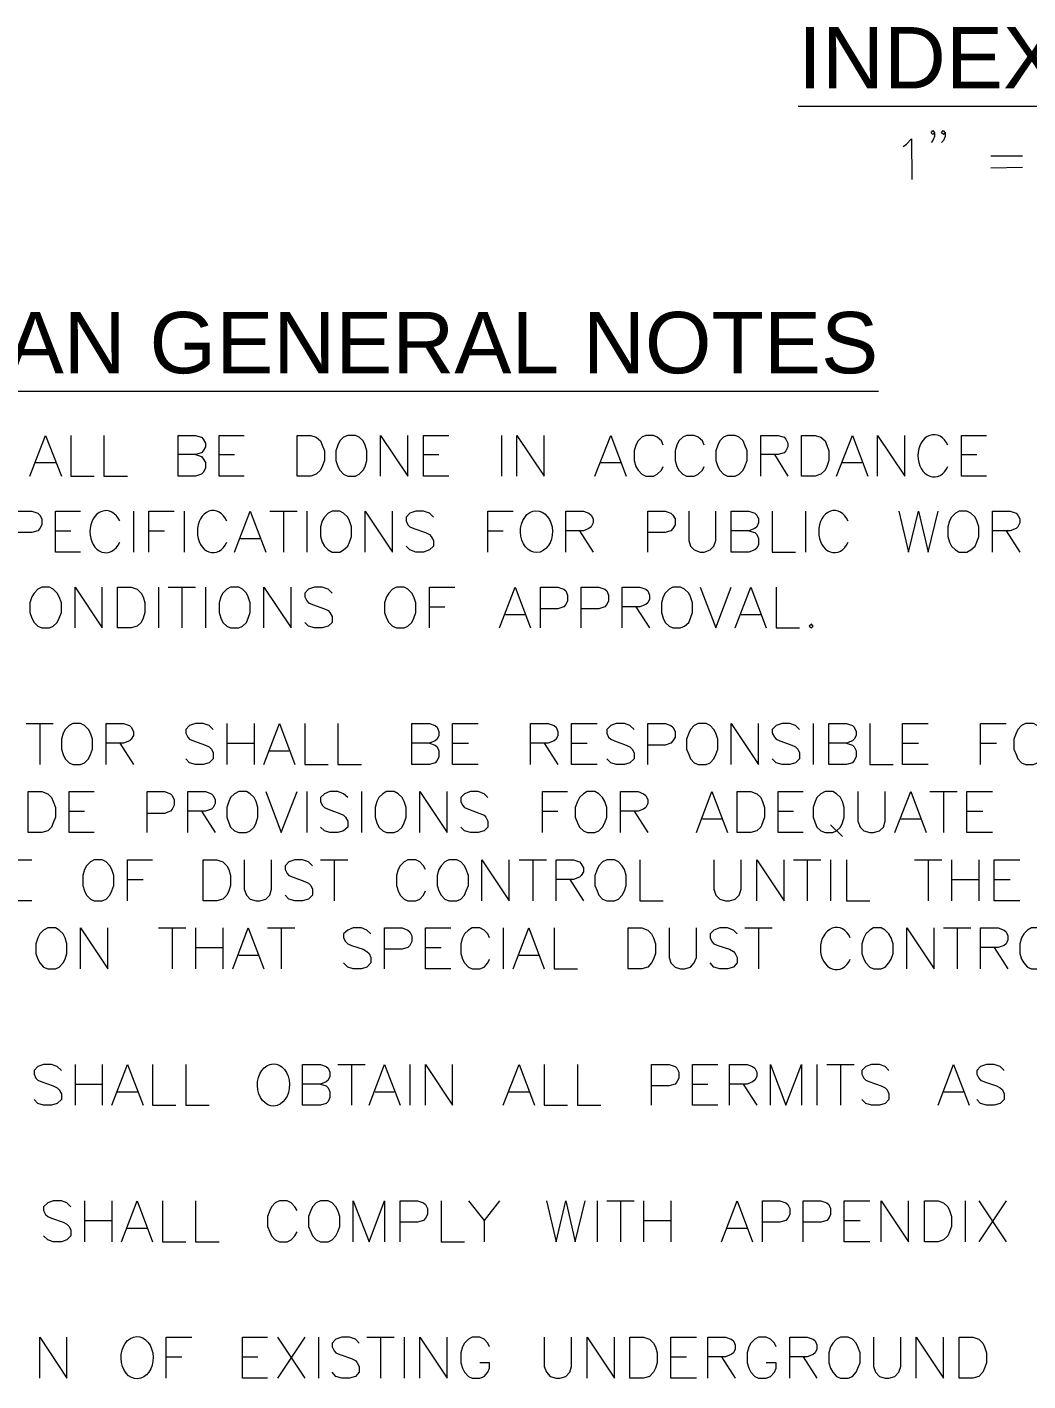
# Model space of a CAD drawing. Header units: millimetres. Extents: x -419 to 20046, y -14642 to 2638.
# Drawn here: x 29.021 to 30.978, y 13.563 to 16.21 of the extents above; entities that cross this region are included whole.
import ezdxf

# ---------------------------------------------------------------- set-up
doc = ezdxf.new("R2010")
doc.units = ezdxf.units.MM
for name, color, linetype in [('PDF11_---- NOTES', 7, 'Continuous'), ('PDF11_----TX03', 7, 'Continuous'), ('PDF11_TEXT', 7, 'Continuous'), ('PDF11_VICINITY MAP', 7, 'Continuous')]:
    doc.layers.add(name, color=color, linetype=linetype)
doc.styles.add('PDF Arial', font='arial.ttf')

msp = doc.modelspace()

# ---------------------------------------------------------------- linework, layer by layer
at = {"layer": 'PDF11_---- NOTES', "lineweight": 20}
for points in [[(30.5291, 16.0555), (31.4508, 16.0555)], [(27.9472, 15.4987), (30.6858, 15.4987)]]:
    msp.add_lwpolyline(points, dxfattribs=at)
at = {"layer": 'PDF11_----TX03', "lineweight": 20}
for points in [[(29.0265, 15.3321), (29.0573, 15.4121), (29.0882, 15.3321)], [(29.1065, 15.4121), (29.1065, 15.3321), (29.1523, 15.3321)], [(29.1715, 15.4121), (29.1715, 15.3321), (29.2173, 15.3321)], [(29.3507, 15.3746), (29.3623, 15.3704), (29.3657, 15.3662), (29.3698, 15.3587), (29.3698, 15.3479), (29.3657, 15.3396), (29.3623, 15.3362), (29.3507, 15.3321), (29.3165, 15.3321), (29.3165, 15.4121), (29.3507, 15.4121), (29.3623, 15.4087), (29.3657, 15.4046), (29.3698, 15.3971), (29.3698, 15.3896), (29.3657, 15.3821), (29.3623, 15.3779), (29.3507, 15.3746), (29.3165, 15.3746)], [(29.4457, 15.3321), (29.3965, 15.3321), (29.3965, 15.4121), (29.4457, 15.4121)], [(29.7124, 15.3321), (29.7124, 15.4121), (29.7657, 15.3321), (29.7657, 15.4121)], [(29.8457, 15.3321), (29.7966, 15.3321), (29.7966, 15.4121), (29.8457, 15.4121)], [(29.9491, 15.4121), (29.9491, 15.3321)], [(29.9791, 15.3321), (29.9791, 15.4121), (30.0324, 15.3321), (30.0324, 15.4121)], [(30.1316, 15.3321), (30.1624, 15.4121), (30.1924, 15.3321)], [(30.2649, 15.3929), (30.2616, 15.4012), (30.2533, 15.4087), (30.2458, 15.4121), (30.2308, 15.4121), (30.2233, 15.4087), (30.2158, 15.4012), (30.2116, 15.3929), (30.2082, 15.3821), (30.2082, 15.3629), (30.2116, 15.3512), (30.2158, 15.3437), (30.2233, 15.3362), (30.2308, 15.3321), (30.2458, 15.3321), (30.2533, 15.3362), (30.2616, 15.3437), (30.2649, 15.3512)], [(30.3449, 15.3929), (30.3416, 15.4012), (30.3333, 15.4087), (30.3258, 15.4121), (30.3108, 15.4121), (30.3033, 15.4087), (30.2958, 15.4012), (30.2916, 15.3929), (30.2883, 15.3821), (30.2883, 15.3629), (30.2916, 15.3512), (30.2958, 15.3437), (30.3033, 15.3362), (30.3108, 15.3321), (30.3258, 15.3321), (30.3333, 15.3362), (30.3416, 15.3437), (30.3449, 15.3512)], [(30.4558, 15.3321), (30.4558, 15.4121), (30.4899, 15.4121), (30.5016, 15.4087), (30.5049, 15.4046), (30.5091, 15.3971), (30.5091, 15.3896), (30.5049, 15.3821), (30.5016, 15.3779), (30.4899, 15.3746), (30.4558, 15.3746)], [(30.6041, 15.3321), (30.635, 15.4121), (30.665, 15.3321)], [(30.6841, 15.3321), (30.6841, 15.4121), (30.7375, 15.3321), (30.7375, 15.4121)], [(30.8975, 15.3321), (30.8483, 15.3321), (30.8483, 15.4121), (30.8975, 15.4121)], [(29.0382, 15.3587), (29.0765, 15.3587)], [(29.3965, 15.3746), (29.4265, 15.3746)], [(29.7966, 15.3746), (29.8266, 15.3746)], [(30.1432, 15.3587), (30.1816, 15.3587)], [(30.4824, 15.3746), (30.5091, 15.3321)], [(30.6158, 15.3587), (30.6533, 15.3587)], [(30.8483, 15.3746), (30.8783, 15.3746)], [(28.9965, 15.1837), (28.9965, 15.2637), (29.0307, 15.2637), (29.0423, 15.2596), (29.0457, 15.2562), (29.0498, 15.2487), (29.0498, 15.2371), (29.0457, 15.2296), (29.0423, 15.2254), (29.0307, 15.2221), (28.9965, 15.2221)], [(29.1257, 15.1837), (29.0765, 15.1837), (29.0765, 15.2637), (29.1257, 15.2637)], [(29.229, 15.2637), (29.229, 15.1837)], [(29.259, 15.1837), (29.259, 15.2637), (29.309, 15.2637)], [(29.3282, 15.2637), (29.3282, 15.1837)], [(29.4265, 15.1837), (29.4574, 15.2637), (29.4882, 15.1837)], [(29.4957, 15.2637), (29.549, 15.2637)], [(29.5224, 15.2637), (29.5224, 15.1837)], [(29.5682, 15.2637), (29.5682, 15.1837)], [(29.6824, 15.1837), (29.6824, 15.2637), (29.7357, 15.1837), (29.7357, 15.2637)], [(29.8157, 15.2521), (29.8082, 15.2596), (29.7966, 15.2637), (29.7815, 15.2637), (29.7699, 15.2596), (29.7624, 15.2521), (29.7624, 15.2446), (29.7657, 15.2371), (29.7699, 15.2329), (29.7774, 15.2296), (29.7999, 15.2221), (29.8082, 15.2179), (29.8116, 15.2146), (29.8157, 15.2062), (29.8157, 15.1954), (29.8082, 15.1879), (29.7966, 15.1837), (29.7815, 15.1837), (29.7699, 15.1879), (29.7624, 15.1954)], [(29.9224, 15.1837), (29.9224, 15.2637), (29.9716, 15.2637)], [(30.0749, 15.1837), (30.0749, 15.2637), (30.1091, 15.2637), (30.1199, 15.2596), (30.1241, 15.2562), (30.1282, 15.2487), (30.1282, 15.2412), (30.1241, 15.2329), (30.1199, 15.2296), (30.1091, 15.2254), (30.0749, 15.2254)], [(30.2349, 15.1837), (30.2349, 15.2637), (30.2691, 15.2637), (30.2799, 15.2596), (30.2841, 15.2562), (30.2883, 15.2487), (30.2883, 15.2371), (30.2841, 15.2296), (30.2799, 15.2254), (30.2691, 15.2221), (30.2349, 15.2221)], [(30.3149, 15.2637), (30.3149, 15.2062), (30.3183, 15.1954), (30.3258, 15.1879), (30.3374, 15.1837), (30.3449, 15.1837), (30.3566, 15.1879), (30.3641, 15.1954), (30.3683, 15.2062), (30.3683, 15.2637)], [(30.4324, 15.2254), (30.4441, 15.2221), (30.4483, 15.2179), (30.4516, 15.2104), (30.4516, 15.1987), (30.4483, 15.1912), (30.4441, 15.1879), (30.4324, 15.1837), (30.3983, 15.1837), (30.3983, 15.2637), (30.4324, 15.2637), (30.4441, 15.2596), (30.4483, 15.2562), (30.4516, 15.2487), (30.4516, 15.2412), (30.4483, 15.2329), (30.4441, 15.2296), (30.4324, 15.2254), (30.3983, 15.2254)], [(30.4783, 15.2637), (30.4783, 15.1837), (30.5241, 15.1837)], [(30.5433, 15.2637), (30.5433, 15.1837)], [(30.7258, 15.2637), (30.745, 15.1837), (30.7641, 15.2637), (30.7833, 15.1837), (30.8025, 15.2637)], [(30.9091, 15.1837), (30.9091, 15.2637), (30.9433, 15.2637), (30.955, 15.2596), (30.9583, 15.2562), (30.9625, 15.2487), (30.9625, 15.2412), (30.9583, 15.2329), (30.955, 15.2296), (30.9433, 15.2254), (30.9091, 15.2254)], [(29.0765, 15.2254), (29.1065, 15.2254)], [(29.259, 15.2254), (29.2898, 15.2254)], [(29.9224, 15.2254), (29.9524, 15.2254)], [(30.1016, 15.2254), (30.1282, 15.1837)], [(30.9358, 15.2254), (30.9625, 15.1837)], [(29.4382, 15.2104), (29.4765, 15.2104)], [(29.1148, 15.0354), (29.1148, 15.1154), (29.1682, 15.0354), (29.1682, 15.1154)], [(29.2782, 15.1154), (29.2782, 15.0354)], [(29.2973, 15.1154), (29.3507, 15.1154)], [(29.324, 15.1154), (29.324, 15.0354)], [(29.3698, 15.1154), (29.3698, 15.0354)], [(29.484, 15.0354), (29.484, 15.1154), (29.5374, 15.0354), (29.5374, 15.1154)], [(29.6174, 15.1037), (29.6099, 15.1112), (29.5982, 15.1154), (29.5832, 15.1154), (29.5715, 15.1112), (29.564, 15.1037), (29.564, 15.0962), (29.5682, 15.0887), (29.5715, 15.0845), (29.579, 15.0812), (29.6024, 15.0729), (29.6099, 15.0695), (29.6132, 15.0654), (29.6174, 15.0579), (29.6174, 15.0462), (29.6099, 15.0387), (29.5982, 15.0354), (29.5832, 15.0354), (29.5715, 15.0387), (29.564, 15.0462)], [(29.8082, 15.0354), (29.8082, 15.1154), (29.8574, 15.1154)], [(29.9449, 15.0354), (29.9757, 15.1154), (30.0057, 15.0354)], [(30.0249, 15.0354), (30.0249, 15.1154), (30.0591, 15.1154), (30.0707, 15.1112), (30.0749, 15.1079), (30.0782, 15.0995), (30.0782, 15.0887), (30.0749, 15.0812), (30.0707, 15.077), (30.0591, 15.0729), (30.0249, 15.0729)], [(30.1049, 15.0354), (30.1049, 15.1154), (30.1391, 15.1154), (30.1507, 15.1112), (30.1549, 15.1079), (30.1582, 15.0995), (30.1582, 15.0887), (30.1549, 15.0812), (30.1507, 15.077), (30.1391, 15.0729), (30.1049, 15.0729)], [(30.1849, 15.0354), (30.1849, 15.1154), (30.2191, 15.1154), (30.2308, 15.1112), (30.2349, 15.1079), (30.2383, 15.0995), (30.2383, 15.092), (30.2349, 15.0845), (30.2308, 15.0812), (30.2191, 15.077), (30.1849, 15.077)], [(30.3374, 15.1154), (30.3683, 15.0354), (30.3983, 15.1154)], [(30.4058, 15.0354), (30.4366, 15.1154), (30.4666, 15.0354)], [(30.4858, 15.1154), (30.4858, 15.0354), (30.5316, 15.0354)], [(29.8082, 15.077), (29.8382, 15.077)], [(30.2116, 15.077), (30.2383, 15.0354)], [(29.9566, 15.062), (29.9949, 15.062)], [(30.4174, 15.062), (30.4558, 15.062)], [(29.019, 14.8487), (29.0723, 14.8487)], [(29.0457, 14.8487), (29.0457, 14.7687)], [(29.1757, 14.7687), (29.1757, 14.8487), (29.2098, 14.8487), (29.2215, 14.8445), (29.2248, 14.8412), (29.229, 14.8329), (29.229, 14.8254), (29.2248, 14.8179), (29.2215, 14.8145), (29.2098, 14.8104), (29.1757, 14.8104)], [(29.3849, 14.837), (29.3774, 14.8445), (29.3657, 14.8487), (29.3507, 14.8487), (29.339, 14.8445), (29.3315, 14.837), (29.3315, 14.8295), (29.3357, 14.822), (29.339, 14.8179), (29.3465, 14.8145), (29.3698, 14.8062), (29.3774, 14.8029), (29.3815, 14.7987), (29.3849, 14.7912), (29.3849, 14.7795), (29.3774, 14.772), (29.3657, 14.7687), (29.3507, 14.7687), (29.339, 14.772), (29.3315, 14.7795)], [(29.4115, 14.8487), (29.4115, 14.7687)], [(29.4649, 14.8487), (29.4649, 14.7687)], [(29.484, 14.7687), (29.5149, 14.8487), (29.5449, 14.7687)], [(29.564, 14.8487), (29.564, 14.7687), (29.6099, 14.7687)], [(29.629, 14.8487), (29.629, 14.7687), (29.6749, 14.7687)], [(29.8082, 14.8104), (29.8191, 14.8062), (29.8232, 14.8029), (29.8266, 14.7954), (29.8266, 14.7837), (29.8232, 14.7762), (29.8191, 14.772), (29.8082, 14.7687), (29.7732, 14.7687), (29.7732, 14.8487), (29.8082, 14.8487), (29.8191, 14.8445), (29.8232, 14.8412), (29.8266, 14.8329), (29.8266, 14.8254), (29.8232, 14.8179), (29.8191, 14.8145), (29.8082, 14.8104), (29.7732, 14.8104)], [(29.9032, 14.7687), (29.8532, 14.7687), (29.8532, 14.8487), (29.9032, 14.8487)], [(30.0057, 14.7687), (30.0057, 14.8487), (30.0399, 14.8487), (30.0516, 14.8445), (30.0557, 14.8412), (30.0591, 14.8329), (30.0591, 14.8254), (30.0557, 14.8179), (30.0516, 14.8145), (30.0399, 14.8104), (30.0057, 14.8104)], [(30.1357, 14.7687), (30.0857, 14.7687), (30.0857, 14.8487), (30.1357, 14.8487)], [(30.2082, 14.837), (30.1999, 14.8445), (30.1891, 14.8487), (30.1732, 14.8487), (30.1624, 14.8445), (30.1549, 14.837), (30.1549, 14.8295), (30.1582, 14.822), (30.1624, 14.8179), (30.1699, 14.8145), (30.1924, 14.8062), (30.1999, 14.8029), (30.2041, 14.7987), (30.2082, 14.7912), (30.2082, 14.7795), (30.1999, 14.772), (30.1891, 14.7687), (30.1732, 14.7687), (30.1624, 14.772), (30.1549, 14.7795)], [(30.2349, 14.7687), (30.2349, 14.8487), (30.2691, 14.8487), (30.2799, 14.8445), (30.2841, 14.8412), (30.2883, 14.8329), (30.2883, 14.822), (30.2841, 14.8145), (30.2799, 14.8104), (30.2691, 14.8062), (30.2349, 14.8062)], [(30.3983, 14.7687), (30.3983, 14.8487), (30.4516, 14.7687), (30.4516, 14.8487)], [(30.5316, 14.837), (30.5241, 14.8445), (30.5124, 14.8487), (30.4974, 14.8487), (30.4858, 14.8445), (30.4783, 14.837), (30.4783, 14.8295), (30.4824, 14.822), (30.4858, 14.8179), (30.4933, 14.8145), (30.5166, 14.8062), (30.5241, 14.8029), (30.5283, 14.7987), (30.5316, 14.7912), (30.5316, 14.7795), (30.5241, 14.772), (30.5124, 14.7687), (30.4974, 14.7687), (30.4858, 14.772), (30.4783, 14.7795)], [(30.5583, 14.8487), (30.5583, 14.7687)], [(30.6233, 14.8104), (30.635, 14.8062), (30.6383, 14.8029), (30.6425, 14.7954), (30.6425, 14.7837), (30.6383, 14.7762), (30.635, 14.772), (30.6233, 14.7687), (30.5891, 14.7687), (30.5891, 14.8487), (30.6233, 14.8487), (30.635, 14.8445), (30.6383, 14.8412), (30.6425, 14.8329), (30.6425, 14.8254), (30.6383, 14.8179), (30.635, 14.8145), (30.6233, 14.8104), (30.5891, 14.8104)], [(30.6691, 14.8487), (30.6691, 14.7687), (30.715, 14.7687)], [(30.7833, 14.7687), (30.7333, 14.7687), (30.7333, 14.8487), (30.7833, 14.8487)], [(30.8858, 14.7687), (30.8858, 14.8487), (30.9358, 14.8487)], [(29.2023, 14.8104), (29.229, 14.7687)], [(29.4115, 14.8104), (29.4649, 14.8104)], [(29.8532, 14.8104), (29.8841, 14.8104)], [(30.0324, 14.8104), (30.0591, 14.7687)], [(30.0857, 14.8104), (30.1166, 14.8104)], [(30.7333, 14.8104), (30.7641, 14.8104)], [(30.8858, 14.8104), (30.9166, 14.8104)], [(29.4957, 14.7954), (29.5332, 14.7954)], [(29.1523, 14.6353), (29.1032, 14.6353), (29.1032, 14.7153), (29.1523, 14.7153)], [(29.2557, 14.6353), (29.2557, 14.7153), (29.2898, 14.7153), (29.3015, 14.7112), (29.3048, 14.7078), (29.309, 14.6995), (29.309, 14.6887), (29.3048, 14.6812), (29.3015, 14.677), (29.2898, 14.6728), (29.2557, 14.6728)], [(29.3357, 14.6353), (29.3357, 14.7153), (29.3698, 14.7153), (29.3815, 14.7112), (29.3849, 14.7078), (29.389, 14.6995), (29.389, 14.692), (29.3849, 14.6845), (29.3815, 14.6812), (29.3698, 14.677), (29.3357, 14.677)], [(29.4882, 14.7153), (29.5182, 14.6353), (29.549, 14.7153)], [(29.5682, 14.7153), (29.5682, 14.6353)], [(29.6482, 14.7037), (29.6399, 14.7112), (29.629, 14.7153), (29.6132, 14.7153), (29.6024, 14.7112), (29.5949, 14.7037), (29.5949, 14.6962), (29.5982, 14.6887), (29.6024, 14.6845), (29.6099, 14.6812), (29.6324, 14.6728), (29.6399, 14.6695), (29.644, 14.6653), (29.6482, 14.6578), (29.6482, 14.6462), (29.6399, 14.6387), (29.629, 14.6353), (29.6132, 14.6353), (29.6024, 14.6387), (29.5949, 14.6462)], [(29.6749, 14.7153), (29.6749, 14.6353)], [(29.789, 14.6353), (29.789, 14.7153), (29.8424, 14.6353), (29.8424, 14.7153)], [(29.9224, 14.7037), (29.9149, 14.7112), (29.9032, 14.7153), (29.8882, 14.7153), (29.8766, 14.7112), (29.8691, 14.7037), (29.8691, 14.6962), (29.8724, 14.6887), (29.8766, 14.6845), (29.8841, 14.6812), (29.9066, 14.6728), (29.9149, 14.6695), (29.9182, 14.6653), (29.9224, 14.6578), (29.9224, 14.6462), (29.9149, 14.6387), (29.9032, 14.6353), (29.8882, 14.6353), (29.8766, 14.6387), (29.8691, 14.6462)], [(30.0291, 14.6353), (30.0291, 14.7153), (30.0782, 14.7153)], [(30.1816, 14.6353), (30.1816, 14.7153), (30.2158, 14.7153), (30.2266, 14.7112), (30.2308, 14.7078), (30.2349, 14.6995), (30.2349, 14.692), (30.2308, 14.6845), (30.2266, 14.6812), (30.2158, 14.677), (30.1816, 14.677)], [(30.3299, 14.6353), (30.3599, 14.7153), (30.3908, 14.6353)], [(30.5391, 14.6353), (30.4899, 14.6353), (30.4899, 14.7153), (30.5391, 14.7153)], [(30.6458, 14.7153), (30.6458, 14.6578), (30.65, 14.6462), (30.6575, 14.6387), (30.6691, 14.6353), (30.6766, 14.6353), (30.6883, 14.6387), (30.6958, 14.6462), (30.6991, 14.6578), (30.6991, 14.7153)], [(30.7183, 14.6353), (30.7491, 14.7153), (30.7791, 14.6353)], [(30.7866, 14.7153), (30.84, 14.7153)], [(30.8133, 14.7153), (30.8133, 14.6353)], [(30.9091, 14.6353), (30.8591, 14.6353), (30.8591, 14.7153), (30.9091, 14.7153)], [(29.1032, 14.677), (29.1332, 14.677)], [(29.3623, 14.677), (29.389, 14.6353)], [(30.0291, 14.677), (30.0591, 14.677)], [(30.2082, 14.677), (30.2349, 14.6353)], [(30.4899, 14.677), (30.5199, 14.677)], [(30.8591, 14.677), (30.89, 14.677)], [(30.3416, 14.662), (30.3791, 14.662)], [(30.5924, 14.6503), (30.6158, 14.6278)], [(30.73, 14.662), (30.7683, 14.662)], [(29.0307, 14.502), (28.9815, 14.502), (28.9815, 14.582), (29.0307, 14.582)], [(29.2173, 14.502), (29.2173, 14.582), (29.2665, 14.582)], [(29.4457, 14.582), (29.4457, 14.5245), (29.4499, 14.5128), (29.4574, 14.5053), (29.469, 14.502), (29.4765, 14.502), (29.4882, 14.5053), (29.4957, 14.5128), (29.499, 14.5245), (29.499, 14.582)], [(29.579, 14.5703), (29.5715, 14.5778), (29.5599, 14.582), (29.5449, 14.582), (29.5332, 14.5778), (29.5257, 14.5703), (29.5257, 14.5628), (29.5299, 14.5553), (29.5332, 14.5512), (29.5415, 14.5478), (29.564, 14.5395), (29.5715, 14.5362), (29.5757, 14.532), (29.579, 14.5245), (29.579, 14.5128), (29.5715, 14.5053), (29.5599, 14.502), (29.5449, 14.502), (29.5332, 14.5053), (29.5257, 14.5128)], [(29.5949, 14.582), (29.6482, 14.582)], [(29.6215, 14.582), (29.6215, 14.502)], [(29.7999, 14.5628), (29.7966, 14.5703), (29.789, 14.5778), (29.7815, 14.582), (29.7657, 14.582), (29.7582, 14.5778), (29.7507, 14.5703), (29.7465, 14.5628), (29.7432, 14.5512), (29.7432, 14.532), (29.7465, 14.5212), (29.7507, 14.5128), (29.7582, 14.5053), (29.7657, 14.502), (29.7815, 14.502), (29.789, 14.5053), (29.7966, 14.5128), (29.7999, 14.5212)], [(29.9107, 14.502), (29.9107, 14.582), (29.9641, 14.502), (29.9641, 14.582)], [(29.9832, 14.582), (30.0366, 14.582)], [(30.0099, 14.582), (30.0099, 14.502)], [(30.0557, 14.502), (30.0557, 14.582), (30.0899, 14.582), (30.1016, 14.5778), (30.1049, 14.5745), (30.1091, 14.5662), (30.1091, 14.5587), (30.1049, 14.5512), (30.1016, 14.5478), (30.0899, 14.5437), (30.0557, 14.5437)], [(30.2191, 14.582), (30.2191, 14.502), (30.2649, 14.502)], [(30.3641, 14.582), (30.3641, 14.5245), (30.3683, 14.5128), (30.3758, 14.5053), (30.3866, 14.502), (30.3949, 14.502), (30.4058, 14.5053), (30.4133, 14.5128), (30.4174, 14.5245), (30.4174, 14.582)], [(30.4483, 14.502), (30.4483, 14.582), (30.5016, 14.502), (30.5016, 14.582)], [(30.5199, 14.582), (30.5733, 14.582)], [(30.5466, 14.582), (30.5466, 14.502)], [(30.5924, 14.582), (30.5924, 14.502)], [(30.6233, 14.582), (30.6233, 14.502), (30.6691, 14.502)], [(30.7566, 14.582), (30.81, 14.582)], [(30.7833, 14.582), (30.7833, 14.502)], [(30.8291, 14.582), (30.8291, 14.502)], [(30.8825, 14.582), (30.8825, 14.502)], [(30.9625, 14.502), (30.9125, 14.502), (30.9125, 14.582), (30.9625, 14.582)], [(29.2173, 14.5437), (29.2482, 14.5437)], [(30.0824, 14.5437), (30.1091, 14.502)], [(30.8291, 14.5437), (30.8825, 14.5437)], [(30.9125, 14.5437), (30.9433, 14.5437)], [(29.1257, 14.3686), (29.1257, 14.4487), (29.179, 14.3686), (29.179, 14.4487)], [(29.2782, 14.4487), (29.3315, 14.4487)], [(29.3048, 14.4487), (29.3048, 14.3686)], [(29.3507, 14.4487), (29.3507, 14.3686)], [(29.404, 14.4487), (29.404, 14.3686)], [(29.4232, 14.3686), (29.4532, 14.4487), (29.484, 14.3686)], [(29.4915, 14.4487), (29.5449, 14.4487)], [(29.5182, 14.4487), (29.5182, 14.3686)], [(29.6932, 14.437), (29.6857, 14.4445), (29.6749, 14.4487), (29.659, 14.4487), (29.6482, 14.4445), (29.6399, 14.437), (29.6399, 14.4295), (29.644, 14.422), (29.6482, 14.4178), (29.6557, 14.4145), (29.6782, 14.407), (29.6857, 14.4028), (29.6899, 14.3987), (29.6932, 14.3912), (29.6932, 14.3803), (29.6857, 14.372), (29.6749, 14.3686), (29.659, 14.3686), (29.6482, 14.372), (29.6399, 14.3803)], [(29.7199, 14.3686), (29.7199, 14.4487), (29.7549, 14.4487), (29.7657, 14.4445), (29.7699, 14.4412), (29.7732, 14.4337), (29.7732, 14.422), (29.7699, 14.4145), (29.7657, 14.4103), (29.7549, 14.407), (29.7199, 14.407)], [(29.8499, 14.3686), (29.7999, 14.3686), (29.7999, 14.4487), (29.8499, 14.4487)], [(29.9257, 14.4295), (29.9224, 14.437), (29.9149, 14.4445), (29.9066, 14.4487), (29.8916, 14.4487), (29.8841, 14.4445), (29.8766, 14.437), (29.8724, 14.4295), (29.8691, 14.4178), (29.8691, 14.3987), (29.8724, 14.3878), (29.8766, 14.3803), (29.8841, 14.372), (29.8916, 14.3686), (29.9066, 14.3686), (29.9149, 14.372), (29.9224, 14.3803), (29.9257, 14.3878)], [(29.9524, 14.4487), (29.9524, 14.3686)], [(29.9716, 14.3686), (30.0024, 14.4487), (30.0324, 14.3686)], [(30.0516, 14.4487), (30.0516, 14.3686), (30.0974, 14.3686)], [(30.2766, 14.4487), (30.2766, 14.3912), (30.2799, 14.3803), (30.2883, 14.372), (30.2991, 14.3686), (30.3066, 14.3686), (30.3183, 14.372), (30.3258, 14.3803), (30.3299, 14.3912), (30.3299, 14.4487)], [(30.4099, 14.437), (30.4024, 14.4445), (30.3908, 14.4487), (30.3758, 14.4487), (30.3641, 14.4445), (30.3566, 14.437), (30.3566, 14.4295), (30.3599, 14.422), (30.3641, 14.4178), (30.3716, 14.4145), (30.3949, 14.407), (30.4024, 14.4028), (30.4058, 14.3987), (30.4099, 14.3912), (30.4099, 14.3803), (30.4024, 14.372), (30.3908, 14.3686), (30.3758, 14.3686), (30.3641, 14.372), (30.3566, 14.3803)], [(30.4249, 14.4487), (30.4783, 14.4487)], [(30.4516, 14.4487), (30.4516, 14.3686)], [(30.7416, 14.3686), (30.7416, 14.4487), (30.795, 14.3686), (30.795, 14.4487)], [(30.8133, 14.4487), (30.8666, 14.4487)], [(30.84, 14.4487), (30.84, 14.3686)], [(30.8858, 14.3686), (30.8858, 14.4487), (30.92, 14.4487), (30.9316, 14.4445), (30.9358, 14.4412), (30.9391, 14.4337), (30.9391, 14.4253), (30.9358, 14.4178), (30.9316, 14.4145), (30.92, 14.4103), (30.8858, 14.4103)], [(29.3507, 14.4103), (29.404, 14.4103)], [(29.7999, 14.4103), (29.8307, 14.4103)], [(30.9125, 14.4103), (30.9391, 14.3686)], [(29.4349, 14.3953), (29.4724, 14.3953)], [(29.9832, 14.3953), (30.0216, 14.3953)], [(29.0882, 14.1703), (29.0798, 14.1778), (29.069, 14.182), (29.0532, 14.182), (29.0423, 14.1778), (29.0348, 14.1703), (29.0348, 14.1628), (29.0382, 14.1553), (29.0423, 14.1511), (29.0498, 14.1478), (29.0723, 14.1403), (29.0798, 14.1361), (29.084, 14.132), (29.0882, 14.1245), (29.0882, 14.1136), (29.0798, 14.1053), (29.069, 14.102), (29.0532, 14.102), (29.0423, 14.1053), (29.0348, 14.1136)], [(29.1148, 14.182), (29.1148, 14.102)], [(29.1682, 14.182), (29.1682, 14.102)], [(29.1865, 14.102), (29.2173, 14.182), (29.2482, 14.102)], [(29.2665, 14.182), (29.2665, 14.102), (29.3123, 14.102)], [(29.3315, 14.182), (29.3315, 14.102), (29.3774, 14.102)], [(29.5949, 14.1436), (29.6057, 14.1403), (29.6099, 14.1361), (29.6132, 14.1286), (29.6132, 14.117), (29.6099, 14.1095), (29.6057, 14.1053), (29.5949, 14.102), (29.5599, 14.102), (29.5599, 14.182), (29.5949, 14.182), (29.6057, 14.1778), (29.6099, 14.1745), (29.6132, 14.167), (29.6132, 14.1586), (29.6099, 14.1511), (29.6057, 14.1478), (29.5949, 14.1436), (29.5599, 14.1436)], [(29.629, 14.182), (29.6824, 14.182)], [(29.6557, 14.182), (29.6557, 14.102)], [(29.6899, 14.102), (29.7199, 14.182), (29.7507, 14.102)], [(29.7699, 14.182), (29.7699, 14.102)], [(29.7999, 14.102), (29.7999, 14.182), (29.8532, 14.102), (29.8532, 14.182)], [(29.9524, 14.102), (29.9832, 14.182), (30.0132, 14.102)], [(30.0324, 14.182), (30.0324, 14.102), (30.0782, 14.102)], [(30.0974, 14.182), (30.0974, 14.102), (30.1432, 14.102)], [(30.2424, 14.102), (30.2424, 14.182), (30.2766, 14.182), (30.2883, 14.1778), (30.2916, 14.1745), (30.2958, 14.167), (30.2958, 14.1553), (30.2916, 14.1478), (30.2883, 14.1436), (30.2766, 14.1403), (30.2424, 14.1403)], [(30.3716, 14.102), (30.3224, 14.102), (30.3224, 14.182), (30.3716, 14.182)], [(30.3949, 14.102), (30.3949, 14.182), (30.4291, 14.182), (30.4399, 14.1778), (30.4441, 14.1745), (30.4483, 14.167), (30.4483, 14.1586), (30.4441, 14.1511), (30.4399, 14.1478), (30.4291, 14.1436), (30.3949, 14.1436)], [(30.4749, 14.102), (30.4749, 14.182), (30.5049, 14.102), (30.5358, 14.182), (30.5358, 14.102)], [(30.5658, 14.182), (30.5658, 14.102)], [(30.5849, 14.182), (30.6383, 14.182)], [(30.6116, 14.182), (30.6116, 14.102)], [(30.7066, 14.1703), (30.6991, 14.1778), (30.6883, 14.182), (30.6725, 14.182), (30.6616, 14.1778), (30.6533, 14.1703), (30.6533, 14.1628), (30.6575, 14.1553), (30.6616, 14.1511), (30.6691, 14.1478), (30.6916, 14.1403), (30.6991, 14.1361), (30.7033, 14.132), (30.7066, 14.1245), (30.7066, 14.1136), (30.6991, 14.1053), (30.6883, 14.102), (30.6725, 14.102), (30.6616, 14.1053), (30.6533, 14.1136)], [(30.8025, 14.102), (30.8325, 14.182), (30.8633, 14.102)], [(30.9316, 14.1703), (30.9241, 14.1778), (30.9125, 14.182), (30.8975, 14.182), (30.8858, 14.1778), (30.8783, 14.1703), (30.8783, 14.1628), (30.8825, 14.1553), (30.8858, 14.1511), (30.8933, 14.1478), (30.9166, 14.1403), (30.9241, 14.1361), (30.9283, 14.132), (30.9316, 14.1245), (30.9316, 14.1136), (30.9241, 14.1053), (30.9125, 14.102), (30.8975, 14.102), (30.8858, 14.1053), (30.8783, 14.1136)], [(29.1148, 14.1436), (29.1682, 14.1436)], [(30.3224, 14.1436), (30.3524, 14.1436)], [(30.4216, 14.1436), (30.4483, 14.102)], [(29.1982, 14.1286), (29.2365, 14.1286)], [(29.7015, 14.1286), (29.739, 14.1286)], [(29.9641, 14.1286), (30.0024, 14.1286)], [(30.8133, 14.1286), (30.8516, 14.1286)], [(29.1065, 13.9036), (29.099, 13.9111), (29.0882, 13.9153), (29.0723, 13.9153), (29.0615, 13.9111), (29.0532, 13.9036), (29.0532, 13.8961), (29.0573, 13.8886), (29.0615, 13.8844), (29.069, 13.8811), (29.0915, 13.8736), (29.099, 13.8694), (29.1032, 13.8653), (29.1065, 13.8578), (29.1065, 13.8469), (29.099, 13.8386), (29.0882, 13.8353), (29.0723, 13.8353), (29.0615, 13.8386), (29.0532, 13.8469)], [(29.1332, 13.9153), (29.1332, 13.8353)], [(29.1865, 13.9153), (29.1865, 13.8353)], [(29.2057, 13.8353), (29.2365, 13.9153), (29.2665, 13.8353)], [(29.2857, 13.9153), (29.2857, 13.8353), (29.3315, 13.8353)], [(29.3507, 13.9153), (29.3507, 13.8353), (29.3965, 13.8353)], [(29.549, 13.8961), (29.5449, 13.9036), (29.5374, 13.9111), (29.5299, 13.9153), (29.5149, 13.9153), (29.5065, 13.9111), (29.499, 13.9036), (29.4957, 13.8961), (29.4915, 13.8844), (29.4915, 13.8653), (29.4957, 13.8544), (29.499, 13.8469), (29.5065, 13.8386), (29.5149, 13.8353), (29.5299, 13.8353), (29.5374, 13.8386), (29.5449, 13.8469), (29.549, 13.8544)], [(29.659, 13.8353), (29.659, 13.9153), (29.6899, 13.8353), (29.7199, 13.9153), (29.7199, 13.8353)], [(29.7507, 13.8353), (29.7507, 13.9153), (29.7849, 13.9153), (29.7966, 13.9111), (29.7999, 13.9078), (29.8041, 13.9003), (29.8041, 13.8886), (29.7999, 13.8811), (29.7966, 13.8769), (29.7849, 13.8736), (29.7507, 13.8736)], [(29.8307, 13.9153), (29.8307, 13.8353), (29.8766, 13.8353)], [(29.8841, 13.9153), (29.9149, 13.8769), (29.9149, 13.8353)], [(29.9449, 13.9153), (29.9149, 13.8769)], [(30.0366, 13.9153), (30.0557, 13.8353), (30.0749, 13.9153), (30.0932, 13.8353), (30.1124, 13.9153)], [(30.1357, 13.9153), (30.1357, 13.8353)], [(30.1549, 13.9153), (30.2082, 13.9153)], [(30.1816, 13.9153), (30.1816, 13.8353)], [(30.2266, 13.9153), (30.2266, 13.8353)], [(30.2799, 13.9153), (30.2799, 13.8353)], [(30.3791, 13.8353), (30.4099, 13.9153), (30.4399, 13.8353)], [(30.4591, 13.8353), (30.4591, 13.9153), (30.4933, 13.9153), (30.5049, 13.9111), (30.5091, 13.9078), (30.5124, 13.9003), (30.5124, 13.8886), (30.5091, 13.8811), (30.5049, 13.8769), (30.4933, 13.8736), (30.4591, 13.8736)], [(30.5391, 13.8353), (30.5391, 13.9153), (30.5733, 13.9153), (30.5849, 13.9111), (30.5891, 13.9078), (30.5924, 13.9003), (30.5924, 13.8886), (30.5891, 13.8811), (30.5849, 13.8769), (30.5733, 13.8736), (30.5391, 13.8736)], [(30.6691, 13.8353), (30.6191, 13.8353), (30.6191, 13.9153), (30.6691, 13.9153)], [(30.6916, 13.8353), (30.6916, 13.9153), (30.745, 13.8353), (30.745, 13.9153)], [(30.8558, 13.9153), (30.8558, 13.8353)], [(30.8825, 13.9153), (30.9358, 13.8353)], [(30.9358, 13.9153), (30.8825, 13.8353)], [(29.1332, 13.8769), (29.1865, 13.8769)], [(30.2266, 13.8769), (30.2799, 13.8769)], [(30.6191, 13.8769), (30.65, 13.8769)], [(29.2173, 13.8619), (29.2557, 13.8619)], [(30.3908, 13.8619), (30.4291, 13.8619)], [(29.0457, 13.5686), (29.0457, 13.6486), (29.099, 13.5686), (29.099, 13.6486)], [(29.2932, 13.5686), (29.2932, 13.6486), (29.3432, 13.6486)], [(29.4915, 13.5686), (29.4424, 13.5686), (29.4424, 13.6486), (29.4915, 13.6486)], [(29.5107, 13.6486), (29.564, 13.5686)], [(29.564, 13.6486), (29.5107, 13.5686)], [(29.5907, 13.6486), (29.5907, 13.5686)], [(29.6707, 13.6369), (29.6632, 13.6444), (29.6515, 13.6486), (29.6365, 13.6486), (29.6249, 13.6444), (29.6174, 13.6369), (29.6174, 13.6294), (29.6215, 13.6219), (29.6249, 13.6178), (29.6324, 13.6144), (29.6557, 13.6069), (29.6632, 13.6028), (29.6665, 13.5986), (29.6707, 13.5911), (29.6707, 13.5803), (29.6632, 13.5719), (29.6515, 13.5686), (29.6365, 13.5686), (29.6249, 13.5719), (29.6174, 13.5803)], [(29.6857, 13.6486), (29.739, 13.6486)], [(29.7124, 13.6486), (29.7124, 13.5686)], [(29.7582, 13.6486), (29.7582, 13.5686)], [(29.789, 13.5686), (29.789, 13.6486), (29.8424, 13.5686), (29.8424, 13.6486)], [(29.9257, 13.6294), (29.9224, 13.6369), (29.9149, 13.6444), (29.9066, 13.6486), (29.8916, 13.6486), (29.8841, 13.6444), (29.8766, 13.6369), (29.8724, 13.6294), (29.8691, 13.6178), (29.8691, 13.5986), (29.8724, 13.5878), (29.8766, 13.5803), (29.8841, 13.5719), (29.8916, 13.5686), (29.9066, 13.5686), (29.9149, 13.5719), (29.9224, 13.5803), (29.9257, 13.5878), (29.9257, 13.5986), (29.9066, 13.5986)], [(30.0324, 13.6486), (30.0324, 13.5911), (30.0366, 13.5803), (30.0441, 13.5719), (30.0557, 13.5686), (30.0632, 13.5686), (30.0749, 13.5719), (30.0824, 13.5803), (30.0857, 13.5911), (30.0857, 13.6486)], [(30.1166, 13.5686), (30.1166, 13.6486), (30.1699, 13.5686), (30.1699, 13.6486)], [(30.3299, 13.5686), (30.2799, 13.5686), (30.2799, 13.6486), (30.3299, 13.6486)], [(30.3524, 13.5686), (30.3524, 13.6486), (30.3866, 13.6486), (30.3983, 13.6444), (30.4024, 13.6411), (30.4058, 13.6336), (30.4058, 13.6253), (30.4024, 13.6178), (30.3983, 13.6144), (30.3866, 13.6103), (30.3524, 13.6103)], [(30.4858, 13.6294), (30.4824, 13.6369), (30.4749, 13.6444), (30.4666, 13.6486), (30.4516, 13.6486), (30.4441, 13.6444), (30.4366, 13.6369), (30.4324, 13.6294), (30.4291, 13.6178), (30.4291, 13.5986), (30.4324, 13.5878), (30.4366, 13.5803), (30.4441, 13.5719), (30.4516, 13.5686), (30.4666, 13.5686), (30.4749, 13.5719), (30.4824, 13.5803), (30.4858, 13.5878), (30.4858, 13.5986), (30.4666, 13.5986)], [(30.5124, 13.5686), (30.5124, 13.6486), (30.5466, 13.6486), (30.5583, 13.6444), (30.5624, 13.6411), (30.5658, 13.6336), (30.5658, 13.6253), (30.5624, 13.6178), (30.5583, 13.6144), (30.5466, 13.6103), (30.5124, 13.6103)], [(30.6766, 13.6486), (30.6766, 13.5911), (30.68, 13.5803), (30.6883, 13.5719), (30.6991, 13.5686), (30.7066, 13.5686), (30.7183, 13.5719), (30.7258, 13.5803), (30.73, 13.5911), (30.73, 13.6486)], [(30.76, 13.5686), (30.76, 13.6486), (30.8133, 13.5686), (30.8133, 13.6486)], [(29.2932, 13.6103), (29.324, 13.6103)], [(29.4424, 13.6103), (29.4724, 13.6103)], [(30.2799, 13.6103), (30.3108, 13.6103)], [(30.3791, 13.6103), (30.4058, 13.5686)], [(30.5391, 13.6103), (30.5658, 13.5686)]]:
    msp.add_lwpolyline(points, dxfattribs=at)
for points in [[(29.549, 15.3321), (29.549, 15.4121), (29.5757, 15.4121), (29.5865, 15.4087), (29.5949, 15.4012), (29.5982, 15.3929), (29.6024, 15.3821), (29.6024, 15.3629), (29.5982, 15.3512), (29.5949, 15.3437), (29.5865, 15.3362), (29.5757, 15.3321)], [(29.6482, 15.4121), (29.6399, 15.4087), (29.6324, 15.4012), (29.629, 15.3929), (29.6249, 15.3821), (29.6249, 15.3629), (29.629, 15.3512), (29.6324, 15.3437), (29.6399, 15.3362), (29.6482, 15.3321), (29.6632, 15.3321), (29.6707, 15.3362), (29.6782, 15.3437), (29.6824, 15.3512), (29.6857, 15.3629), (29.6857, 15.3821), (29.6824, 15.3929), (29.6782, 15.4012), (29.6707, 15.4087), (29.6632, 15.4121)], [(30.3908, 15.4121), (30.3833, 15.4087), (30.3758, 15.4012), (30.3716, 15.3929), (30.3683, 15.3821), (30.3683, 15.3629), (30.3716, 15.3512), (30.3758, 15.3437), (30.3833, 15.3362), (30.3908, 15.3321), (30.4058, 15.3321), (30.4133, 15.3362), (30.4216, 15.3437), (30.4249, 15.3512), (30.4291, 15.3629), (30.4291, 15.3821), (30.4249, 15.3929), (30.4216, 15.4012), (30.4133, 15.4087), (30.4058, 15.4121)], [(30.5358, 15.3321), (30.5358, 15.4121), (30.5624, 15.4121), (30.5733, 15.4087), (30.5816, 15.4012), (30.5849, 15.3929), (30.5891, 15.3821), (30.5891, 15.3629), (30.5849, 15.3512), (30.5816, 15.3437), (30.5733, 15.3362), (30.5624, 15.3321)], [(29.6174, 15.2637), (29.6099, 15.2596), (29.6024, 15.2521), (29.5982, 15.2446), (29.5949, 15.2329), (29.5949, 15.2146), (29.5982, 15.2029), (29.6024, 15.1954), (29.6099, 15.1879), (29.6174, 15.1837), (29.6324, 15.1837), (29.6399, 15.1879), (29.6482, 15.1954), (29.6515, 15.2029), (29.6557, 15.2146), (29.6557, 15.2329), (29.6515, 15.2446), (29.6482, 15.2521), (29.6399, 15.2596), (29.6324, 15.2637)], [(30.8441, 15.2637), (30.8366, 15.2596), (30.8291, 15.2521), (30.825, 15.2446), (30.8216, 15.2329), (30.8216, 15.2146), (30.825, 15.2029), (30.8291, 15.1954), (30.8366, 15.1879), (30.8441, 15.1837), (30.8591, 15.1837), (30.8666, 15.1879), (30.875, 15.1954), (30.8783, 15.2029), (30.8825, 15.2146), (30.8825, 15.2329), (30.8783, 15.2446), (30.875, 15.2521), (30.8666, 15.2596), (30.8591, 15.2637)], [(29.0498, 15.1154), (29.0423, 15.1112), (29.0348, 15.1037), (29.0307, 15.0962), (29.0265, 15.0845), (29.0265, 15.0654), (29.0307, 15.0545), (29.0348, 15.0462), (29.0423, 15.0387), (29.0498, 15.0354), (29.0648, 15.0354), (29.0723, 15.0387), (29.0798, 15.0462), (29.084, 15.0545), (29.0882, 15.0654), (29.0882, 15.0845), (29.084, 15.0962), (29.0798, 15.1037), (29.0723, 15.1112), (29.0648, 15.1154)], [(29.1982, 15.0354), (29.1982, 15.1154), (29.2248, 15.1154), (29.2365, 15.1112), (29.244, 15.1037), (29.2482, 15.0962), (29.2515, 15.0845), (29.2515, 15.0654), (29.2482, 15.0545), (29.244, 15.0462), (29.2365, 15.0387), (29.2248, 15.0354)], [(29.419, 15.1154), (29.4115, 15.1112), (29.404, 15.1037), (29.3999, 15.0962), (29.3965, 15.0845), (29.3965, 15.0654), (29.3999, 15.0545), (29.404, 15.0462), (29.4115, 15.0387), (29.419, 15.0354), (29.4349, 15.0354), (29.4424, 15.0387), (29.4499, 15.0462), (29.4532, 15.0545), (29.4574, 15.0654), (29.4574, 15.0845), (29.4532, 15.0962), (29.4499, 15.1037), (29.4424, 15.1112), (29.4349, 15.1154)], [(29.7432, 15.1154), (29.7357, 15.1112), (29.7282, 15.1037), (29.724, 15.0962), (29.7199, 15.0845), (29.7199, 15.0654), (29.724, 15.0545), (29.7282, 15.0462), (29.7357, 15.0387), (29.7432, 15.0354), (29.7582, 15.0354), (29.7657, 15.0387), (29.7732, 15.0462), (29.7774, 15.0545), (29.7815, 15.0654), (29.7815, 15.0845), (29.7774, 15.0962), (29.7732, 15.1037), (29.7657, 15.1112), (29.7582, 15.1154)], [(30.2841, 15.1154), (30.2766, 15.1112), (30.2691, 15.1037), (30.2649, 15.0962), (30.2616, 15.0845), (30.2616, 15.0654), (30.2649, 15.0545), (30.2691, 15.0462), (30.2766, 15.0387), (30.2841, 15.0354), (30.2991, 15.0354), (30.3066, 15.0387), (30.3149, 15.0462), (30.3183, 15.0545), (30.3224, 15.0654), (30.3224, 15.0845), (30.3183, 15.0962), (30.3149, 15.1037), (30.3066, 15.1112), (30.2991, 15.1154)], [(30.5549, 15.0429), (30.5508, 15.0387), (30.5549, 15.0354), (30.5583, 15.0387)], [(29.1107, 14.8487), (29.1032, 14.8445), (29.0957, 14.837), (29.0915, 14.8295), (29.0882, 14.8179), (29.0882, 14.7987), (29.0915, 14.7878), (29.0957, 14.7795), (29.1032, 14.772), (29.1107, 14.7687), (29.1257, 14.7687), (29.1332, 14.772), (29.1415, 14.7795), (29.1448, 14.7878), (29.149, 14.7987), (29.149, 14.8179), (29.1448, 14.8295), (29.1415, 14.837), (29.1332, 14.8445), (29.1257, 14.8487)], [(30.3333, 14.8487), (30.3258, 14.8445), (30.3183, 14.837), (30.3149, 14.8295), (30.3108, 14.8179), (30.3108, 14.7987), (30.3149, 14.7878), (30.3183, 14.7795), (30.3258, 14.772), (30.3333, 14.7687), (30.3491, 14.7687), (30.3566, 14.772), (30.3641, 14.7795), (30.3683, 14.7878), (30.3716, 14.7987), (30.3716, 14.8179), (30.3683, 14.8295), (30.3641, 14.837), (30.3566, 14.8445), (30.3491, 14.8487)], [(30.9733, 14.8487), (30.9658, 14.8445), (30.9583, 14.837), (30.955, 14.8295), (30.9508, 14.8179), (30.9508, 14.7987), (30.955, 14.7878), (30.9583, 14.7795), (30.9658, 14.772), (30.9733, 14.7687), (30.9891, 14.7687), (30.9966, 14.772), (31.0041, 14.7795), (31.0083, 14.7878), (31.0116, 14.7987), (31.0116, 14.8179), (31.0083, 14.8295), (31.0041, 14.837), (30.9966, 14.8445), (30.9891, 14.8487)], [(29.0232, 14.6353), (29.0232, 14.7153), (29.0498, 14.7153), (29.0615, 14.7112), (29.069, 14.7037), (29.0723, 14.6962), (29.0765, 14.6845), (29.0765, 14.6653), (29.0723, 14.6545), (29.069, 14.6462), (29.0615, 14.6387), (29.0498, 14.6353)], [(29.4349, 14.7153), (29.4265, 14.7112), (29.419, 14.7037), (29.4157, 14.6962), (29.4115, 14.6845), (29.4115, 14.6653), (29.4157, 14.6545), (29.419, 14.6462), (29.4265, 14.6387), (29.4349, 14.6353), (29.4499, 14.6353), (29.4574, 14.6387), (29.4649, 14.6462), (29.469, 14.6545), (29.4724, 14.6653), (29.4724, 14.6845), (29.469, 14.6962), (29.4649, 14.7037), (29.4574, 14.7112), (29.4499, 14.7153)], [(29.724, 14.7153), (29.7165, 14.7112), (29.709, 14.7037), (29.7049, 14.6962), (29.7015, 14.6845), (29.7015, 14.6653), (29.7049, 14.6545), (29.709, 14.6462), (29.7165, 14.6387), (29.724, 14.6353), (29.739, 14.6353), (29.7465, 14.6387), (29.7549, 14.6462), (29.7582, 14.6545), (29.7624, 14.6653), (29.7624, 14.6845), (29.7582, 14.6962), (29.7549, 14.7037), (29.7465, 14.7112), (29.739, 14.7153)], [(30.1166, 14.7153), (30.1091, 14.7112), (30.1016, 14.7037), (30.0974, 14.6962), (30.0932, 14.6845), (30.0932, 14.6653), (30.0974, 14.6545), (30.1016, 14.6462), (30.1091, 14.6387), (30.1166, 14.6353), (30.1316, 14.6353), (30.1391, 14.6387), (30.1466, 14.6462), (30.1507, 14.6545), (30.1549, 14.6653), (30.1549, 14.6845), (30.1507, 14.6962), (30.1466, 14.7037), (30.1391, 14.7112), (30.1316, 14.7153)], [(30.4099, 14.6353), (30.4099, 14.7153), (30.4366, 14.7153), (30.4483, 14.7112), (30.4558, 14.7037), (30.4591, 14.6962), (30.4633, 14.6845), (30.4633, 14.6653), (30.4591, 14.6545), (30.4558, 14.6462), (30.4483, 14.6387), (30.4366, 14.6353)], [(30.5816, 14.7153), (30.5733, 14.7112), (30.5658, 14.7037), (30.5624, 14.6962), (30.5583, 14.6845), (30.5583, 14.6653), (30.5624, 14.6545), (30.5658, 14.6462), (30.5733, 14.6387), (30.5816, 14.6353), (30.5966, 14.6353), (30.6041, 14.6387), (30.6116, 14.6462), (30.6158, 14.6545), (30.6191, 14.6653), (30.6191, 14.6845), (30.6158, 14.6962), (30.6116, 14.7037), (30.6041, 14.7112), (30.5966, 14.7153)], [(29.1523, 14.582), (29.1448, 14.5778), (29.1373, 14.5703), (29.1332, 14.5628), (29.1298, 14.5512), (29.1298, 14.532), (29.1332, 14.5212), (29.1373, 14.5128), (29.1448, 14.5053), (29.1523, 14.502), (29.1682, 14.502), (29.1757, 14.5053), (29.1832, 14.5128), (29.1865, 14.5212), (29.1907, 14.532), (29.1907, 14.5512), (29.1865, 14.5628), (29.1832, 14.5703), (29.1757, 14.5778), (29.1682, 14.582)], [(29.3657, 14.502), (29.3657, 14.582), (29.3924, 14.582), (29.404, 14.5778), (29.4115, 14.5703), (29.4157, 14.5628), (29.419, 14.5512), (29.419, 14.532), (29.4157, 14.5212), (29.4115, 14.5128), (29.404, 14.5053), (29.3924, 14.502)], [(29.8457, 14.582), (29.8382, 14.5778), (29.8307, 14.5703), (29.8266, 14.5628), (29.8232, 14.5512), (29.8232, 14.532), (29.8266, 14.5212), (29.8307, 14.5128), (29.8382, 14.5053), (29.8457, 14.502), (29.8616, 14.502), (29.8691, 14.5053), (29.8766, 14.5128), (29.8799, 14.5212), (29.8841, 14.532), (29.8841, 14.5512), (29.8799, 14.5628), (29.8766, 14.5703), (29.8691, 14.5778), (29.8616, 14.582)], [(30.1549, 14.582), (30.1466, 14.5778), (30.1391, 14.5703), (30.1357, 14.5628), (30.1316, 14.5512), (30.1316, 14.532), (30.1357, 14.5212), (30.1391, 14.5128), (30.1466, 14.5053), (30.1549, 14.502), (30.1699, 14.502), (30.1774, 14.5053), (30.1849, 14.5128), (30.1891, 14.5212), (30.1924, 14.532), (30.1924, 14.5512), (30.1891, 14.5628), (30.1849, 14.5703), (30.1774, 14.5778), (30.1699, 14.582)], [(29.0615, 14.4487), (29.0532, 14.4445), (29.0457, 14.437), (29.0423, 14.4295), (29.0382, 14.4178), (29.0382, 14.3987), (29.0423, 14.3878), (29.0457, 14.3803), (29.0532, 14.372), (29.0615, 14.3686), (29.0765, 14.3686), (29.084, 14.372), (29.0915, 14.3803), (29.0957, 14.3878), (29.099, 14.3987), (29.099, 14.4178), (29.0957, 14.4295), (29.0915, 14.437), (29.084, 14.4445), (29.0765, 14.4487)], [(30.1966, 14.3686), (30.1966, 14.4487), (30.2233, 14.4487), (30.2349, 14.4445), (30.2424, 14.437), (30.2458, 14.4295), (30.2499, 14.4178), (30.2499, 14.3987), (30.2458, 14.3878), (30.2424, 14.3803), (30.2349, 14.372), (30.2233, 14.3686)], [(30.6766, 14.4487), (30.6691, 14.4445), (30.6616, 14.437), (30.6575, 14.4295), (30.6533, 14.4178), (30.6533, 14.3987), (30.6575, 14.3878), (30.6616, 14.3803), (30.6691, 14.372), (30.6766, 14.3686), (30.6916, 14.3686), (30.6991, 14.372), (30.7066, 14.3803), (30.7108, 14.3878), (30.715, 14.3987), (30.715, 14.4178), (30.7108, 14.4295), (30.7066, 14.437), (30.6991, 14.4445), (30.6916, 14.4487)], [(30.985, 14.4487), (30.9775, 14.4445), (30.97, 14.437), (30.9658, 14.4295), (30.9625, 14.4178), (30.9625, 14.3987), (30.9658, 14.3878), (30.97, 14.3803), (30.9775, 14.372), (30.985, 14.3686), (31, 14.3686), (31.0083, 14.372), (31.0158, 14.3803), (31.0191, 14.3878), (31.0233, 14.3987), (31.0233, 14.4178), (31.0191, 14.4295), (31.0158, 14.437), (31.0083, 14.4445), (31, 14.4487)], [(29.5949, 13.9153), (29.5865, 13.9111), (29.579, 13.9036), (29.5757, 13.8961), (29.5715, 13.8844), (29.5715, 13.8653), (29.5757, 13.8544), (29.579, 13.8469), (29.5865, 13.8386), (29.5949, 13.8353), (29.6099, 13.8353), (29.6174, 13.8386), (29.6249, 13.8469), (29.629, 13.8544), (29.6324, 13.8653), (29.6324, 13.8844), (29.629, 13.8961), (29.6249, 13.9036), (29.6174, 13.9111), (29.6099, 13.9153)], [(30.7758, 13.8353), (30.7758, 13.9153), (30.8025, 13.9153), (30.8133, 13.9111), (30.8216, 13.9036), (30.825, 13.8961), (30.8291, 13.8844), (30.8291, 13.8653), (30.825, 13.8544), (30.8216, 13.8469), (30.8133, 13.8386), (30.8025, 13.8353)], [(30.1999, 13.5686), (30.1999, 13.6486), (30.2266, 13.6486), (30.2383, 13.6444), (30.2458, 13.6369), (30.2499, 13.6294), (30.2533, 13.6178), (30.2533, 13.5986), (30.2499, 13.5878), (30.2458, 13.5803), (30.2383, 13.5719), (30.2266, 13.5686)], [(30.6116, 13.6486), (30.6041, 13.6444), (30.5966, 13.6369), (30.5924, 13.6294), (30.5891, 13.6178), (30.5891, 13.5986), (30.5924, 13.5878), (30.5966, 13.5803), (30.6041, 13.5719), (30.6116, 13.5686), (30.6266, 13.5686), (30.635, 13.5719), (30.6425, 13.5803), (30.6458, 13.5878), (30.65, 13.5986), (30.65, 13.6178), (30.6458, 13.6294), (30.6425, 13.6369), (30.635, 13.6444), (30.6266, 13.6486)], [(30.8441, 13.5686), (30.8441, 13.6486), (30.8708, 13.6486), (30.8825, 13.6444), (30.89, 13.6369), (30.8933, 13.6294), (30.8975, 13.6178), (30.8975, 13.5986), (30.8933, 13.5878), (30.89, 13.5803), (30.8825, 13.5719), (30.8708, 13.5686)]]:
    msp.add_lwpolyline(points, close=True, dxfattribs=at)
for centre, major_axis, ratio, start_param, end_param in [((30.7946, 15.3721), (-0.0001, 0.0413), 0.759566, 5.237794, 10.462736), ((29.1753, 15.2237), (0.0001, 0.0412), 0.760675, 5.246457, 10.468072), ((29.3849, 15.2238), (-0.0001, 0.0412), 0.748452, 5.238942, 10.461447), ((30.0172, 15.2238), (-0.0006, 0.0409), 0.765279, 0.214426, 6.497611), ((30.6, 15.2238), (-0.0001, 0.0412), 0.748452, 5.238942, 10.461447), ((30.6038, 14.4085), (0.0003, 0.0413), 0.758892, 5.250474, 10.474903), ((29.5029, 14.1418), (0.0002, 0.0413), 0.758932, 0.235965, 6.51915), ((29.2362, 13.6084), (0.0002, 0.0413), 0.758932, 0.235965, 6.51915)]:
    msp.add_ellipse(centre, major_axis=major_axis, ratio=ratio, start_param=start_param, end_param=end_param, dxfattribs=at)
at = {"layer": 'PDF11_VICINITY MAP', "lineweight": 20}
for points in [[(30.7341, 15.9771), (30.7408, 15.9813), (30.7508, 15.9921), (30.7516, 15.9121)], [(30.7958, 16.0038), (30.7925, 16.0004), (30.7891, 16.0038), (30.7925, 16.0079), (30.7958, 16.0038), (30.7958, 15.9963), (30.7925, 15.9888), (30.7891, 15.9846)], [(30.8166, 16.0038), (30.8133, 16.0004), (30.8091, 16.0038), (30.8125, 16.0079), (30.8166, 16.0038), (30.8166, 15.9963), (30.8133, 15.9888), (30.8091, 15.9846)], [(30.9058, 15.9588), (30.9675, 15.9588)], [(30.9058, 15.9354), (30.9675, 15.9363)]]:
    msp.add_lwpolyline(points, dxfattribs=at)

# ---------------------------------------------------------------- texts
at = {"layer": 'PDF11_TEXT', "attachment_point": 7, "style": 'PDF Arial'}
for s, insert, char_height in [('INDEX MAP', (30.5291, 16.0905), 0.12), ('GRADING PLAN GENERAL NOTES', (27.9472, 15.5317), 0.119999)]:
    msp.add_mtext(s, dxfattribs=dict(at, insert=insert, char_height=char_height))

doc.saveas('drawing.dxf')
